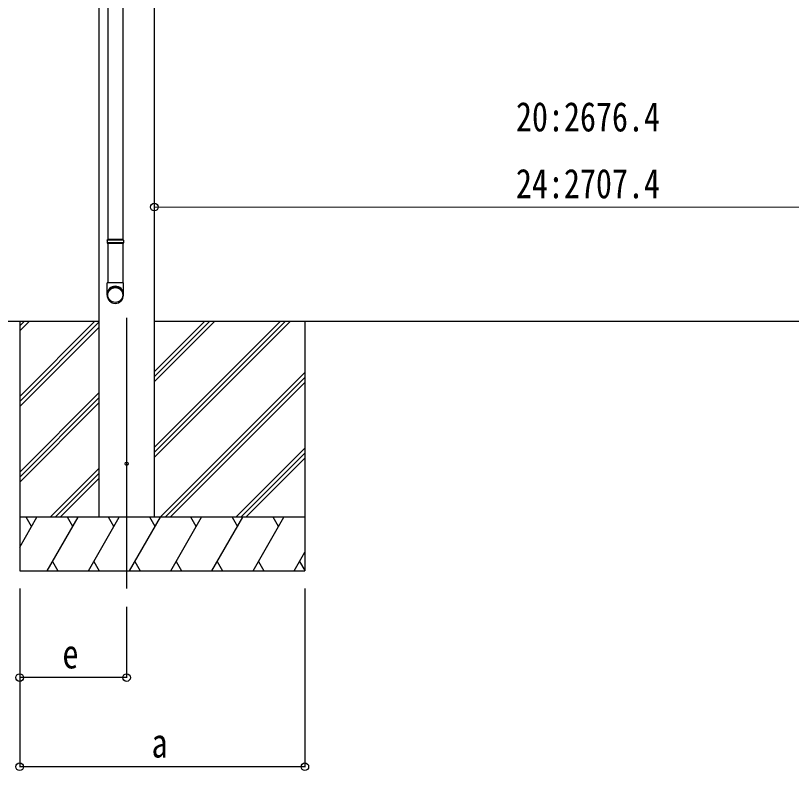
# Model space of a CAD drawing. Units: millimetres, scale not verified. Extents: x -10512 to 10512, y -7425 to 7425.
# Drawn here: x -7980 to -5803, y -4401 to -2283 of the extents above; entities that cross this region are included whole.
import ezdxf
from ezdxf.enums import TextEntityAlignment as Align

# ---------------------------------------------------------------- set-up
doc = ezdxf.new("R2010")
doc.units = ezdxf.units.MM
doc.header["$LTSCALE"] = 30
for name, color, linetype in [('0-3_YKK_12', 2, 'Continuous'), ('0-4_YKK_13', 4, 'Continuous'), ('0-5_YKK_A1', 4, 'Continuous'), ('0-6_YKK_D', 6, 'Continuous')]:
    doc.layers.add(name, color=color, linetype=linetype)
doc.styles.add('ＭＳ ゴシック', font='')
doc.styles.get('ＭＳ ゴシック').set_extended_font_data('MS Gothic')

msp = doc.modelspace()

# ---------------------------------------------------------------- linework, layer by layer
at = {"layer": '0-3_YKK_12'}
msp.add_line((-7668.53, -3131.54), (-7668.53, -3890.74), dxfattribs=at)
at = {"layer": '0-4_YKK_13'}
for p, q in [((-7721.28, -2182.99), (-7721.28, -2911.18)), ((-7679.28, -2182.99), (-7679.28, -2911.18)), ((-7723.28, -2913.18), (-7722.28, -2911.18)), ((-7677.28, -2913.18), (-7723.28, -2913.18)), ((-7678.28, -2911.18), (-7722.28, -2911.18)), ((-7677.28, -2913.18), (-7678.28, -2911.18)), ((-7677.28, -2913.18), (-7677.28, -2921.18)), ((-7677.28, -2921.18), (-7723.28, -2921.18)), ((-7678.28, -2923.18), (-7722.28, -2923.18)), ((-7721.28, -2923.18), (-7721.28, -3033.18)), ((-7679.28, -2923.18), (-7679.28, -3033.18)), ((-7677.28, -2921.18), (-7678.28, -2923.18)), ((-7723.28, -3067.32), (-7723.28, -3033.18)), ((-7677.28, -3033.18), (-7723.28, -3033.18)), ((-7677.28, -3067.32), (-7677.28, -3033.18))]:
    msp.add_line(p, q, dxfattribs=at)
msp.add_lwpolyline([(-7723.28, -2913.18), (-7723.28, -2921.18), (-7722.28, -2923.18)], dxfattribs=at)
msp.add_circle((-7668.53, -3540.75), 4.5, dxfattribs=at)
for centre, major_axis, ratio, start_param, end_param in [((-7700.28, -3065.58), (-23, 0), 0.996195, 3.1415927, 6.2831853), ((-7700.28, -3067.32), (-23, 0), 0.996195, 3.1415927, 6.2831853), ((-7700.28, -3067.32), (0, -23.43), 0.981806, 4.712389, 7.8539816)]:
    msp.add_ellipse(centre, major_axis=major_axis, ratio=ratio, start_param=start_param, end_param=end_param, dxfattribs=at)
msp.add_ellipse((-7700.28, -3067.32), major_axis=(21, 0), ratio=0.996195, dxfattribs=at)
at = {"layer": '0-5_YKK_A1'}
for p, q in [((-7590.78, -1010.75), (-7590.78, -3690.75)), ((-7746.28, -1050.45), (-7746.28, -3690.75)), ((-8268.46, -3140.75), (-7746.28, -3140.75)), ((-7968.53, -3140.75), (-7968.53, -3840.74)), ((-7968.53, -3351.97), (-7757.3, -3140.75)), ((-7968.53, -3168.13), (-7941.15, -3140.75)), ((-7968.53, -3153.98), (-7955.29, -3140.75)), ((-7968.53, -3366.12), (-7746.28, -3143.87)), ((-7590.78, -3140.75), (-4403.79, -3140.75)), ((-7590.78, -3523.01), (-7208.52, -3140.75)), ((-7590.78, -3494.72), (-7236.8, -3140.75)), ((-7590.78, -3508.86), (-7222.66, -3140.75)), ((-7590.78, -3310.88), (-7420.65, -3140.75)), ((-7590.78, -3296.73), (-7434.79, -3140.75)), ((-7590.78, -3282.59), (-7448.94, -3140.75)), ((-7168.53, -3140.75), (-7168.53, -3840.74)), ((-7968.53, -3380.26), (-7746.28, -3158.01)), ((-7574.68, -3690.75), (-7168.53, -3284.61)), ((-7560.53, -3690.75), (-7168.53, -3298.75)), ((-7546.39, -3690.75), (-7168.53, -3312.89)), ((-7968.53, -3564.1), (-7746.28, -3341.86)), ((-7968.53, -3578.25), (-7746.28, -3356)), ((-7968.53, -3592.39), (-7746.28, -3370.14)), ((-7362.54, -3690.75), (-7168.53, -3496.74)), ((-7348.4, -3690.75), (-7168.53, -3510.88)), ((-7334.26, -3690.75), (-7168.53, -3525.02)), ((-7883.04, -3690.75), (-7746.28, -3553.99)), ((-7868.9, -3690.75), (-7746.28, -3568.13)), ((-7854.76, -3690.75), (-7746.28, -3582.27)), ((-7968.53, -3774.58), (-7920.13, -3690.74)), ((-7168.53, -3690.75), (-7968.53, -3690.75)), ((-7935.14, -3716.73), (-7950.14, -3690.74)), ((-7891.27, -3840.74), (-7804.67, -3690.74)), ((-7819.67, -3716.73), (-7834.67, -3690.75)), ((-7775.8, -3840.74), (-7689.2, -3690.75)), ((-7704.2, -3716.73), (-7719.2, -3690.74)), ((-7660.33, -3840.74), (-7573.73, -3690.75)), ((-7588.73, -3716.73), (-7603.73, -3690.74)), ((-7544.86, -3840.74), (-7458.26, -3690.75)), ((-7473.26, -3716.73), (-7488.26, -3690.74)), ((-7429.39, -3840.74), (-7342.78, -3690.75)), ((-7372.79, -3690.75), (-7357.79, -3716.73)), ((-7313.92, -3840.74), (-7227.31, -3690.75)), ((-7242.32, -3716.73), (-7257.32, -3690.74)), ((-7198.45, -3840.74), (-7168.53, -3788.93)), ((-7876.27, -3814.77), (-7861.27, -3840.74)), ((-7760.8, -3814.76), (-7745.8, -3840.74)), ((-7645.33, -3814.76), (-7630.33, -3840.74)), ((-7529.86, -3814.77), (-7514.86, -3840.74)), ((-7414.39, -3814.77), (-7399.39, -3840.74)), ((-7298.92, -3814.77), (-7283.92, -3840.74)), ((-7183.45, -3814.77), (-7168.53, -3840.6)), ((-7968.53, -3840.74), (-7168.53, -3840.74))]:
    msp.add_line(p, q, dxfattribs=at)
at = {"layer": '0-6_YKK_D'}
for p, q in [((-4914.38, -2822.61), (-7590.78, -2820.59)), ((-7968.53, -3890.74), (-7968.53, -4391.74)), ((-7968.53, -3890.74), (-7968.53, -4141.74)), ((-7168.53, -3890.74), (-7168.53, -4391.74)), ((-7668.53, -3942.12), (-7668.53, -4141.74)), ((-7668.53, -4140.74), (-7968.53, -4140.74)), ((-7168.53, -4390.74), (-7968.53, -4390.74))]:
    msp.add_line(p, q, dxfattribs=at)
for centre in [(-7590.78, -2820.59), (-7968.53, -4140.74), (-7668.53, -4140.74), (-7968.53, -4390.74), (-7168.53, -4390.74)]:
    msp.add_circle(centre, 10.62, dxfattribs=at)

# ---------------------------------------------------------------- texts
at = {"layer": '0-6_YKK_D', "style": 'ＭＳ ゴシック', "width": 0.8}
for s, p in [('20:2676.4', (-6576.32, -2632.86)), ('24:2707.4', (-6576.46, -2820.36))]:
    msp.add_text(s, height=82.48, rotation=359.957, dxfattribs=at).set_placement(p, align=Align.BOTTOM_LEFT)
for s, p in [('e', (-7848.53, -4139.74)), ('a', (-7598.53, -4389.74))]:
    msp.add_text(s, height=82.48, dxfattribs=at).set_placement(p, align=Align.BOTTOM_LEFT)

doc.saveas('drawing.dxf')
